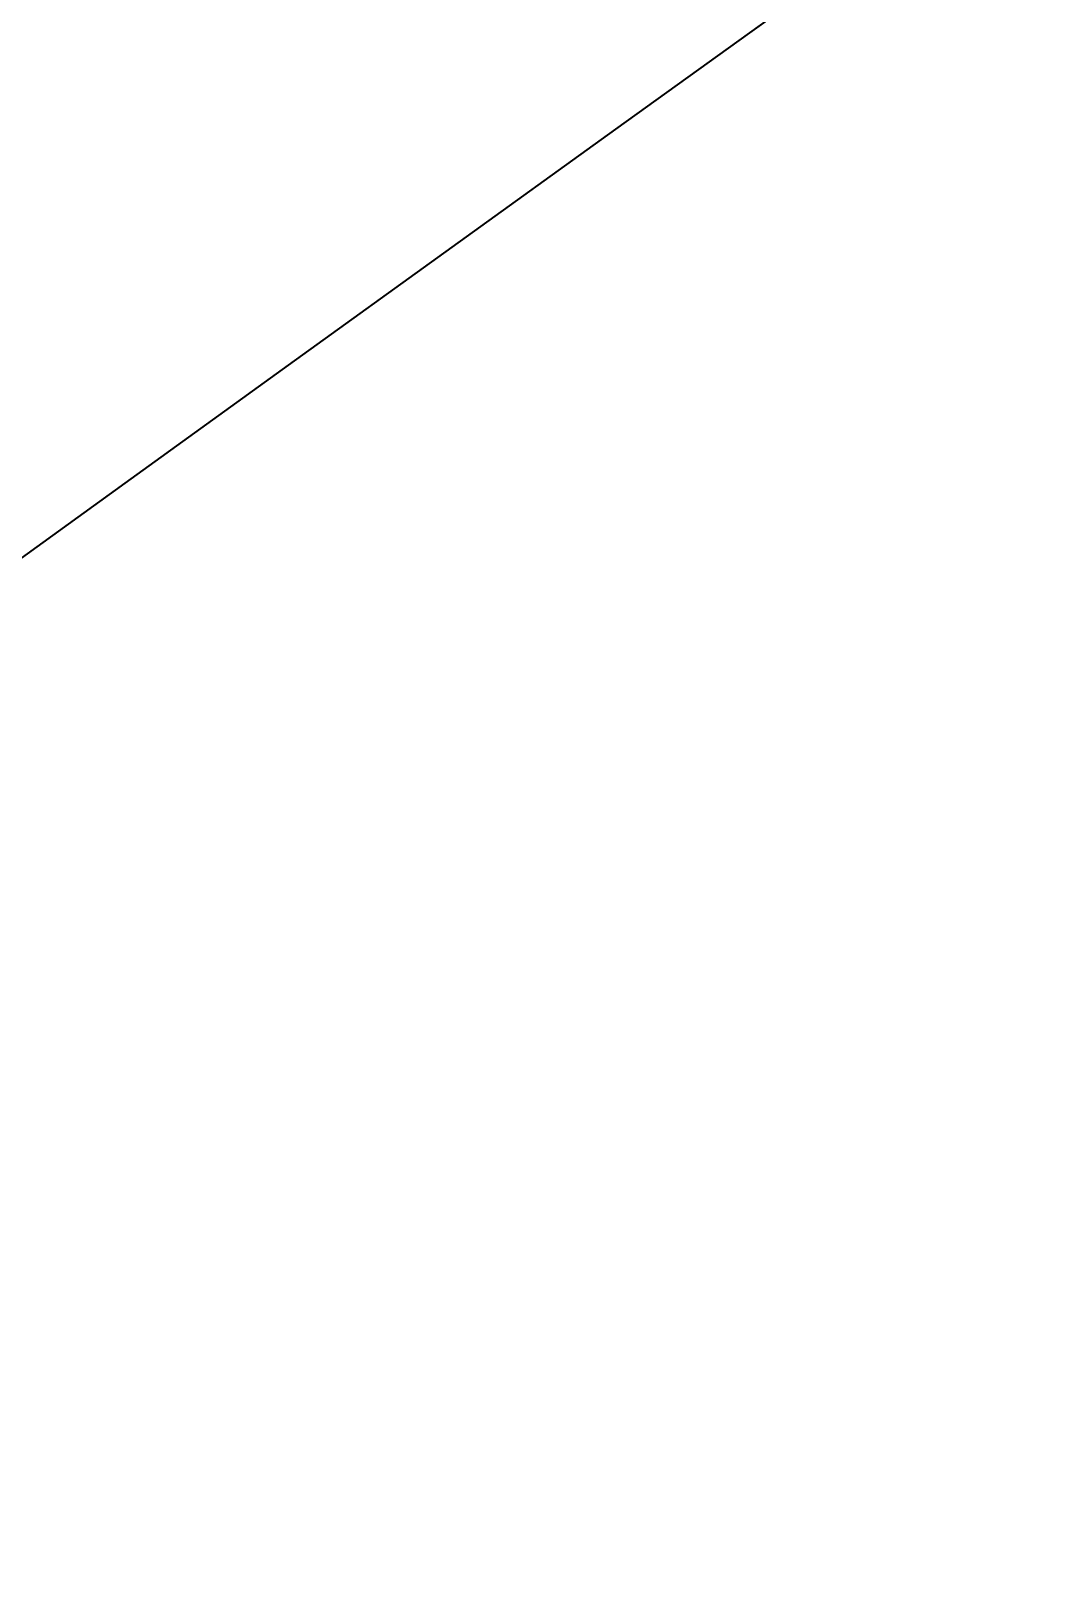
# Model space of a CAD drawing. Header units: millimetres. Extents: x 0 to 1845, y -1231 to 1016.
# Drawn here: x 58.04412 to 58.045938, y 1009.404516 to 1009.407298 of the extents above; entities that cross this region are included whole.
import ezdxf

# ---------------------------------------------------------------- set-up
doc = ezdxf.new("R2010")
doc.units = ezdxf.units.MM
doc.layers.add('Blocks', color=7, linetype='Continuous')
doc.layers.add('Blocks$Inner', color=7, linetype='Continuous', lineweight=25, true_color=0x007f00)
doc.layers.add('Blocks$Outline', color=7, linetype='Continuous', lineweight=35, true_color=0xff3f3f)

# ---------------------------------------------------------------- blocks, each defined once
blk = doc.blocks.new('Falcon Lounge Chair Front')
at = {"layer": 'Blocks$Inner'}
for points, knots in [([(62.1135857, 1008.0535165), (61.7170927, 1008.379367), (61.3147951, 1008.6577702), (60.922598, 1008.8824446), (60.4556545, 1009.1499384), (60.0121855, 1009.3356875), (59.2714317, 1009.5465037), (58.9776865, 1009.5831002), (58.7456795, 1009.5831002), (58.5360121, 1009.5831002), (58.3880564, 1009.555021), (58.1753543, 1009.4881242), (58.1059036, 1009.4508813), (58.0451739, 1009.4071208)], [6.141947, 6.141947, 6.141947, 6.141947, 7.812349, 7.812349, 7.812349, 9.790961, 9.790961, 11.56584, 11.56584, 11.56584, 13.167321, 13.167321, 14.656143, 14.656143, 14.656143, 14.656143]), ([(58.0451739, 1009.4071208), (58.0200143, 1009.3889913), (57.9955732, 1009.368854), (57.9673485, 1009.3421056), (57.9634065, 1009.3382895), (57.9438138, 1009.3189063), (57.9280121, 1009.3019744), (57.8506982, 1009.2113989), (57.7844491, 1009.1130917), (57.7182873, 1008.9604043), (57.6222781, 1008.7388355), (57.5363502, 1008.4172353), (57.4876285, 1007.5609106), (57.521528, 1007.0630494), (57.6323125, 1006.5115379), (57.6625022, 1006.3612462), (57.6981901, 1006.207623), (57.8039655, 1005.8070663), (57.8819364, 1005.5570073), (57.9731884, 1005.3037329)], [14.656143, 14.656143, 14.656143, 14.656143, 15.27163, 15.27163, 15.371396, 15.371396, 15.766337, 15.766337, 17.265161, 17.265161, 17.265161, 19.445785, 19.445785, 21.504436, 21.504436, 21.504436, 22.070171, 22.070171, 22.954511, 22.954511, 22.954511, 22.954511])]:
    blk.add_open_spline(points, degree=3, knots=knots, dxfattribs=at)
at = {"layer": 'Blocks$Outline'}
for points, knots in [([(58.0451739, 1009.4071208), (58.1059036, 1009.4508813), (58.1753543, 1009.4881242), (58.3880564, 1009.555021), (58.5360121, 1009.5831002), (58.7456795, 1009.5831002), (58.9776865, 1009.5831002), (59.2714317, 1009.5465037), (60.0121855, 1009.3356875), (60.4556545, 1009.1499384), (60.922598, 1008.8824446), (61.3147816, 1008.6577779), (61.717065, 1008.3793861), (62.1135447, 1008.0535501)], [-14.656143, -14.656143, -14.656143, -14.656143, -13.167321, -13.167321, -11.56584, -11.56584, -11.56584, -9.790961, -9.790961, -7.812349, -7.812349, -7.812349, -6.142005, -6.142005, -6.142005, -6.142005]), ([(58.0400471, 1005.1182931), (58.0177332, 1005.1800964), (57.9954608, 1005.2419146), (57.9731884, 1005.3037329), (57.8819364, 1005.5570073), (57.8039655, 1005.8070663), (57.6981901, 1006.207623), (57.6625022, 1006.3612462), (57.6323125, 1006.5115379), (57.521528, 1007.0630494), (57.4876285, 1007.5609106), (57.5363502, 1008.4172353), (57.6222781, 1008.7388355), (57.7182873, 1008.9604043), (57.7844491, 1009.1130917), (57.8506982, 1009.2113989), (57.9280121, 1009.3019744), (57.9438138, 1009.3189063), (57.9634065, 1009.3382895), (57.9673485, 1009.3421056), (57.9955732, 1009.368854), (58.0200143, 1009.3889913), (58.0451739, 1009.4071208)], [-7.361879, -7.361879, -7.361879, -7.361879, -7.153739, -7.153739, -7.153739, -6.269399, -6.269399, -5.703664, -5.703664, -5.703664, -3.645013, -3.645013, -1.464389, -1.464389, -1.464389, 0.034435, 0.034435, 0.429376, 0.429376, 0.529142, 0.529142, 1.144629, 1.144629, 1.144629, 1.144629])]:
    blk.add_open_spline(points, degree=3, knots=knots, dxfattribs=at)

msp = doc.modelspace()

# ---------------------------------------------------------------- block references
at = {"layer": 'Blocks'}
msp.add_blockref('Falcon Lounge Chair Front', (0, 0), dxfattribs=at)

doc.saveas('drawing.dxf')
